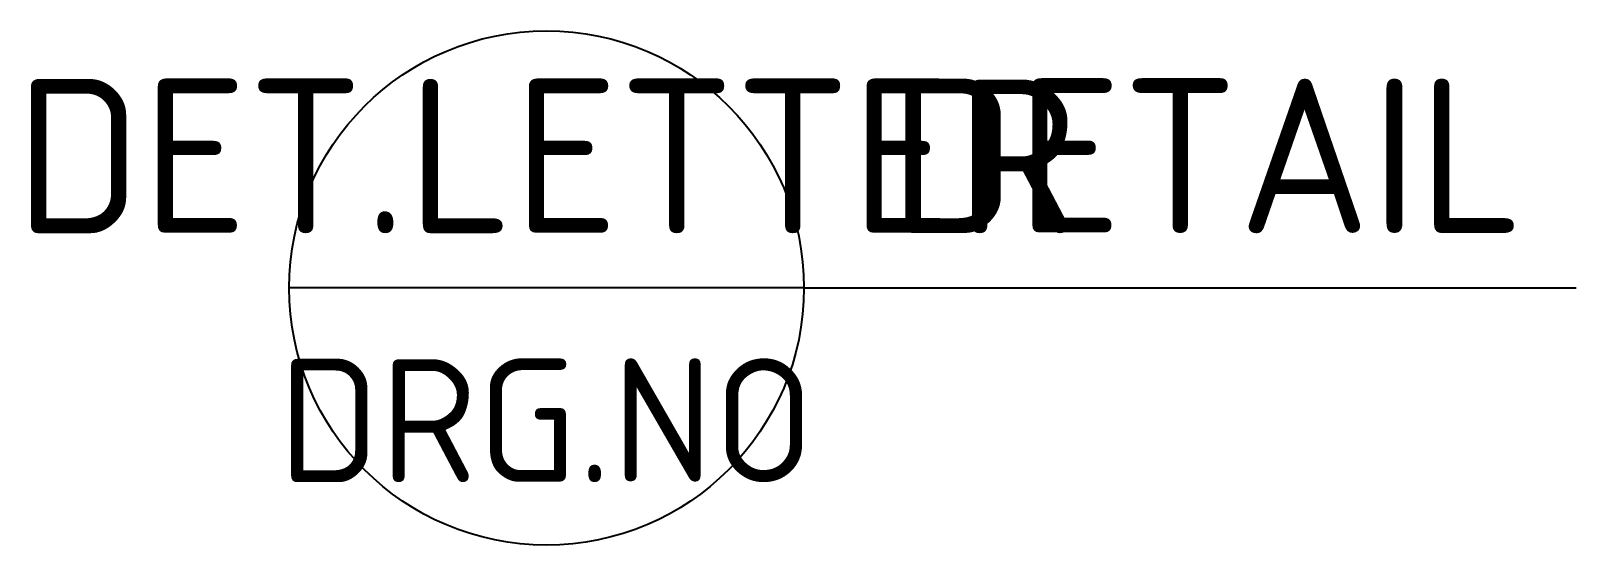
# Model space of a CAD drawing. Header units: millimetres. Extents: x 359.9 to 374.9, y 1219.3 to 1224.3.
import ezdxf
from ezdxf.enums import TextEntityAlignment as Align

# ---------------------------------------------------------------- set-up
doc = ezdxf.new("R2010")
doc.units = ezdxf.units.MM
doc.header["$LTSCALE"] = 5
doc.header["$MEASUREMENT"] = 0
for name, color, linetype in [('Dras_Note', 1, 'Continuous'), ('Dras_symbol', 3, 'Continuous'), ('Dras_text', 2, 'Continuous')]:
    doc.layers.add(name, color=color, linetype=linetype)
doc.styles.add('ISO', font='iso3098b.shx', dxfattribs={"bigfont": 'as_sym.shx'})

msp = doc.modelspace()

# ---------------------------------------------------------------- linework, layer by layer
at = {"layer": 'Dras_Note'}
for q in [(362.435, 1221.782), (374.935, 1221.782)]:
    msp.add_line((367.435, 1221.782), q, dxfattribs=at)
msp.add_circle((364.935, 1221.782), 2.5, dxfattribs=at)

# ---------------------------------------------------------------- texts
at = {"layer": 'Dras_symbol', "linetype": 'Continuous', "style": 'ISO', "text_generation_flag": 6}
msp.add_text('DETAIL', height=1.5, rotation=180, dxfattribs=at).set_placement((371.35, 1223.067), align=Align.MIDDLE_CENTER)
msp.add_attdef('DET.LETTER', text='A', height=1.5, rotation=180, dxfattribs=at).set_placement((364.935, 1223.067), align=Align.MIDDLE)
at = {"layer": 'Dras_text', "linetype": 'Continuous', "style": 'ISO', "text_generation_flag": 6}
msp.add_attdef('DRG.NO', text='-', height=1.2, rotation=180, dxfattribs=at).set_placement((364.935, 1220.496), align=Align.MIDDLE)

doc.saveas('drawing.dxf')
